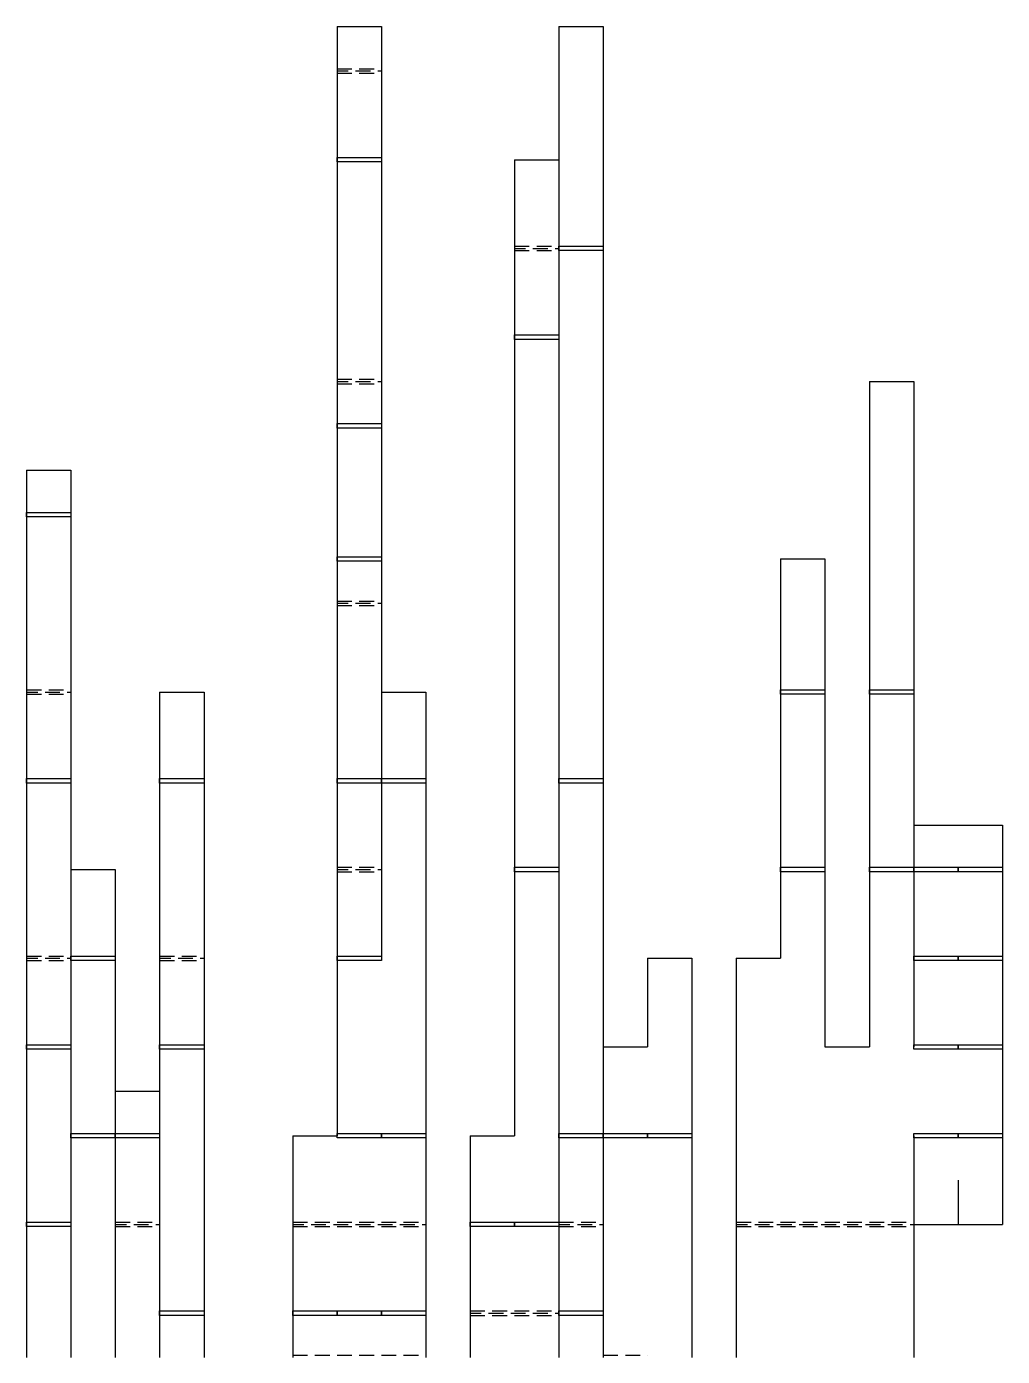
# Model space of a CAD drawing. Header units: millimetres. Extents: x 0 to 98, y 0 to 594.
# Drawn here: x 21.1 to 98.3, y 488.7 to 593.9 of the extents above; entities that cross this region are included whole.
import ezdxf

# ---------------------------------------------------------------- set-up
doc = ezdxf.new("R2010")
doc.units = ezdxf.units.MM
for name, color, linetype in [('CUT', 3, 'CONTINUOUS'), ('MOUNTAIN_FOLD', 1, 'CONTINUOUS'), ('VALLEY_FOLD', 5, 'CONTINUOUS')]:
    doc.layers.add(name, color=color, linetype=linetype)

msp = doc.modelspace()

# ---------------------------------------------------------------- linework, layer by layer
at = {"layer": 'CUT'}
for p, q in [((45.656, 593.944), (49.168, 593.944)), ((45.656, 593.944), (45.656, 590.432)), ((49.168, 593.944), (49.168, 590.432)), ((63.216, 593.944), (66.728, 593.944)), ((63.216, 593.944), (63.216, 590.432)), ((66.728, 593.944), (66.728, 590.432)), ((45.656, 590.432), (45.656, 586.92)), ((49.168, 590.432), (49.168, 586.92)), ((63.216, 590.432), (63.216, 586.92)), ((66.728, 590.432), (66.728, 586.92)), ((45.656, 586.92), (45.656, 583.408)), ((49.168, 586.92), (49.168, 583.408)), ((63.216, 586.92), (63.216, 583.408)), ((66.728, 586.92), (66.728, 583.408)), ((45.656, 583.408), (45.656, 579.896)), ((49.168, 583.408), (49.168, 579.896)), ((59.704, 583.408), (63.216, 583.408)), ((59.704, 583.408), (59.704, 579.896)), ((63.216, 583.408), (63.216, 579.896)), ((66.728, 583.408), (66.728, 579.896)), ((45.656, 579.896), (45.656, 576.384)), ((49.168, 579.896), (49.168, 576.384)), ((59.704, 579.896), (59.704, 576.384)), ((63.216, 579.896), (63.216, 576.384)), ((66.728, 579.896), (66.728, 576.384)), ((45.656, 576.384), (45.656, 572.872)), ((49.168, 576.384), (49.168, 572.872)), ((59.704, 576.384), (59.704, 572.872)), ((63.216, 576.384), (63.216, 572.872)), ((66.728, 576.384), (66.728, 572.872)), ((45.656, 572.872), (45.656, 569.36)), ((49.168, 572.872), (49.168, 569.36)), ((59.704, 572.872), (59.704, 569.36)), ((63.216, 572.872), (63.216, 569.36)), ((66.728, 572.872), (66.728, 569.36)), ((45.656, 569.36), (45.656, 565.848)), ((49.168, 569.36), (49.168, 565.848)), ((59.704, 569.36), (59.704, 565.848)), ((63.216, 569.36), (63.216, 565.848)), ((66.728, 569.36), (66.728, 565.848)), ((45.656, 565.848), (45.656, 562.336)), ((49.168, 565.848), (49.168, 562.336)), ((59.704, 565.848), (59.704, 562.336)), ((63.216, 565.848), (63.216, 562.336)), ((66.728, 565.848), (66.728, 562.336)), ((87.8, 565.848), (91.312, 565.848)), ((87.8, 565.848), (87.8, 562.336)), ((91.312, 565.848), (91.312, 562.336)), ((45.656, 562.336), (45.656, 558.824)), ((49.168, 562.336), (49.168, 558.824)), ((59.704, 562.336), (59.704, 558.824)), ((63.216, 562.336), (63.216, 558.824)), ((66.728, 562.336), (66.728, 558.824)), ((87.8, 562.336), (87.8, 558.824)), ((91.312, 562.336), (91.312, 558.824)), ((21.072, 558.824), (24.584, 558.824)), ((21.072, 558.824), (21.072, 555.312)), ((24.584, 558.824), (24.584, 555.312)), ((45.656, 558.824), (45.656, 555.312)), ((49.168, 558.824), (49.168, 555.312)), ((59.704, 558.824), (59.704, 555.312)), ((63.216, 558.824), (63.216, 555.312)), ((66.728, 558.824), (66.728, 555.312)), ((87.8, 558.824), (87.8, 555.312)), ((91.312, 558.824), (91.312, 555.312)), ((21.072, 555.312), (21.072, 551.8)), ((24.584, 555.312), (24.584, 551.8)), ((45.656, 555.312), (45.656, 551.8)), ((49.168, 555.312), (49.168, 551.8)), ((59.704, 555.312), (59.704, 551.8)), ((63.216, 555.312), (63.216, 551.8)), ((66.728, 555.312), (66.728, 551.8)), ((87.8, 555.312), (87.8, 551.8)), ((91.312, 555.312), (91.312, 551.8)), ((21.072, 551.8), (21.072, 548.288)), ((24.584, 551.8), (24.584, 548.288)), ((45.656, 551.8), (45.656, 548.288)), ((49.168, 551.8), (49.168, 548.288)), ((59.704, 551.8), (59.704, 548.288)), ((63.216, 551.8), (63.216, 548.288)), ((66.728, 551.8), (66.728, 548.288)), ((80.776, 551.8), (80.776, 548.288)), ((80.776, 551.8), (84.288, 551.8)), ((84.288, 551.8), (84.288, 548.288)), ((87.8, 551.8), (87.8, 548.288)), ((91.312, 551.8), (91.312, 548.288)), ((21.072, 548.288), (21.072, 544.776)), ((24.584, 548.288), (24.584, 544.776)), ((45.656, 548.288), (45.656, 544.776)), ((49.168, 548.288), (49.168, 544.776)), ((59.704, 548.288), (59.704, 544.776)), ((63.216, 548.288), (63.216, 544.776)), ((66.728, 548.288), (66.728, 544.776)), ((80.776, 548.288), (80.776, 544.776)), ((84.288, 548.288), (84.288, 544.776)), ((87.8, 548.288), (87.8, 544.776)), ((91.312, 548.288), (91.312, 544.776)), ((21.072, 544.776), (21.072, 541.264)), ((24.584, 544.776), (24.584, 541.264)), ((45.656, 544.776), (45.656, 541.264)), ((49.168, 544.776), (49.168, 541.264)), ((59.704, 544.776), (59.704, 541.264)), ((63.216, 544.776), (63.216, 541.264)), ((66.728, 544.776), (66.728, 541.264)), ((80.776, 544.776), (80.776, 541.264)), ((84.288, 544.776), (84.288, 541.264)), ((87.8, 544.776), (87.8, 541.264)), ((91.312, 544.776), (91.312, 541.264)), ((21.072, 541.264), (21.072, 537.752)), ((24.584, 541.264), (24.584, 537.752)), ((31.608, 541.264), (31.608, 537.752)), ((31.608, 541.264), (35.12, 541.264)), ((35.12, 541.264), (35.12, 537.752)), ((45.656, 541.264), (45.656, 537.752)), ((49.168, 541.264), (49.168, 537.752)), ((49.168, 541.264), (52.68, 541.264)), ((52.68, 541.264), (52.68, 537.752)), ((59.704, 541.264), (59.704, 537.752)), ((63.216, 541.264), (63.216, 537.752)), ((66.728, 541.264), (66.728, 537.752)), ((80.776, 541.264), (80.776, 537.752)), ((84.288, 541.264), (84.288, 537.752)), ((87.8, 541.264), (87.8, 537.752)), ((91.312, 541.264), (91.312, 537.752)), ((21.072, 537.752), (21.072, 534.24)), ((24.584, 537.752), (24.584, 534.24)), ((31.608, 537.752), (31.608, 534.24)), ((35.12, 537.752), (35.12, 534.24)), ((45.656, 537.752), (45.656, 534.24)), ((49.168, 537.752), (49.168, 534.24)), ((52.68, 537.752), (52.68, 534.24)), ((59.704, 537.752), (59.704, 534.24)), ((63.216, 537.752), (63.216, 534.24)), ((66.728, 537.752), (66.728, 534.24)), ((80.776, 537.752), (80.776, 534.24)), ((84.288, 537.752), (84.288, 534.24)), ((87.8, 537.752), (87.8, 534.24)), ((91.312, 537.752), (91.312, 534.24)), ((21.072, 534.24), (21.072, 530.728)), ((24.584, 534.24), (24.584, 530.728)), ((31.608, 534.24), (31.608, 530.728)), ((35.12, 534.24), (35.12, 530.728)), ((45.656, 534.24), (45.656, 530.728)), ((49.168, 534.24), (49.168, 530.728)), ((52.68, 534.24), (52.68, 530.728)), ((59.704, 534.24), (59.704, 530.728)), ((63.216, 534.24), (63.216, 530.728)), ((66.728, 534.24), (66.728, 530.728)), ((80.776, 534.24), (80.776, 530.728)), ((84.288, 534.24), (84.288, 530.728)), ((87.8, 534.24), (87.8, 530.728)), ((91.312, 534.24), (91.312, 530.728)), ((21.072, 530.728), (21.072, 527.216)), ((24.584, 530.728), (24.584, 527.216)), ((31.608, 530.728), (31.608, 527.216)), ((35.12, 530.728), (35.12, 527.216)), ((45.656, 530.728), (45.656, 527.216)), ((49.168, 530.728), (49.168, 527.216)), ((52.68, 530.728), (52.68, 527.216)), ((59.704, 530.728), (59.704, 527.216)), ((63.216, 530.728), (63.216, 527.216)), ((66.728, 530.728), (66.728, 527.216)), ((80.776, 530.728), (80.776, 527.216)), ((84.288, 530.728), (84.288, 527.216)), ((87.8, 530.728), (87.8, 527.216)), ((91.312, 530.728), (91.312, 527.216)), ((91.312, 530.728), (94.824, 530.728)), ((94.824, 530.728), (98.336, 530.728)), ((98.336, 530.728), (98.336, 527.216)), ((21.072, 527.216), (21.072, 523.704)), ((24.584, 527.216), (24.584, 523.704)), ((24.584, 527.216), (28.096, 527.216)), ((28.096, 527.216), (28.096, 523.704)), ((31.608, 527.216), (31.608, 523.704)), ((35.12, 527.216), (35.12, 523.704)), ((45.656, 527.216), (45.656, 523.704)), ((49.168, 527.216), (49.168, 523.704)), ((52.68, 527.216), (52.68, 523.704)), ((59.704, 527.216), (59.704, 523.704)), ((63.216, 527.216), (63.216, 523.704)), ((66.728, 527.216), (66.728, 523.704)), ((80.776, 527.216), (80.776, 523.704)), ((84.288, 527.216), (84.288, 523.704)), ((87.8, 527.216), (87.8, 523.704)), ((91.312, 527.216), (91.312, 523.704)), ((98.336, 527.216), (98.336, 523.704)), ((21.072, 523.704), (21.072, 520.192)), ((24.584, 523.704), (24.584, 520.192)), ((28.096, 523.704), (28.096, 520.192)), ((31.608, 523.704), (31.608, 520.192)), ((35.12, 523.704), (35.12, 520.192)), ((45.656, 523.704), (45.656, 520.192)), ((49.168, 523.704), (49.168, 520.192)), ((52.68, 523.704), (52.68, 520.192)), ((59.704, 523.704), (59.704, 520.192)), ((63.216, 523.704), (63.216, 520.192)), ((66.728, 523.704), (66.728, 520.192)), ((80.776, 523.704), (80.776, 520.192)), ((84.288, 523.704), (84.288, 520.192)), ((87.8, 523.704), (87.8, 520.192)), ((91.312, 523.704), (91.312, 520.192)), ((98.336, 523.704), (98.336, 520.192)), ((21.072, 520.192), (21.072, 516.68)), ((24.584, 520.192), (24.584, 516.68)), ((28.096, 520.192), (28.096, 516.68)), ((31.608, 520.192), (31.608, 516.68)), ((35.12, 520.192), (35.12, 516.68)), ((45.656, 520.192), (45.656, 516.68)), ((52.68, 520.192), (52.68, 516.68)), ((59.704, 520.192), (59.704, 516.68)), ((63.216, 520.192), (63.216, 516.68)), ((66.728, 520.192), (66.728, 516.68)), ((70.24, 520.192), (70.24, 516.68)), ((70.24, 520.192), (73.752, 520.192)), ((73.752, 520.192), (73.752, 516.68)), ((77.264, 520.192), (77.264, 516.68)), ((77.264, 520.192), (80.776, 520.192)), ((84.288, 520.192), (84.288, 516.68)), ((87.8, 520.192), (87.8, 516.68)), ((91.312, 520.192), (91.312, 516.68)), ((98.336, 520.192), (98.336, 516.68)), ((21.072, 516.68), (21.072, 513.168)), ((24.584, 516.68), (24.584, 513.168)), ((28.096, 516.68), (28.096, 513.168)), ((31.608, 516.68), (31.608, 513.168)), ((35.12, 516.68), (35.12, 513.168)), ((45.656, 516.68), (45.656, 513.168)), ((52.68, 516.68), (52.68, 513.168)), ((59.704, 516.68), (59.704, 513.168)), ((63.216, 516.68), (63.216, 513.168)), ((66.728, 516.68), (66.728, 513.168)), ((70.24, 516.68), (70.24, 513.168)), ((73.752, 516.68), (73.752, 513.168)), ((77.264, 516.68), (77.264, 513.168)), ((84.288, 516.68), (84.288, 513.168)), ((87.8, 516.68), (87.8, 513.168)), ((91.312, 516.68), (91.312, 513.168)), ((98.336, 516.68), (98.336, 513.168)), ((21.072, 513.168), (21.072, 509.656)), ((24.584, 513.168), (24.584, 509.656)), ((28.096, 513.168), (28.096, 509.656)), ((31.608, 513.168), (31.608, 509.656)), ((35.12, 513.168), (35.12, 509.656)), ((45.656, 513.168), (45.656, 509.656)), ((52.68, 513.168), (52.68, 509.656)), ((59.704, 513.168), (59.704, 509.656)), ((63.216, 513.168), (63.216, 509.656)), ((66.728, 513.168), (66.728, 509.656)), ((66.728, 513.168), (70.24, 513.168)), ((73.752, 513.168), (73.752, 509.656)), ((77.264, 513.168), (77.264, 509.656)), ((84.288, 513.168), (87.8, 513.168)), ((98.336, 513.168), (98.336, 509.656)), ((21.072, 509.656), (21.072, 506.144)), ((24.584, 509.656), (24.584, 506.144)), ((28.096, 509.656), (28.096, 506.144)), ((28.096, 509.656), (31.608, 509.656)), ((31.608, 509.656), (31.608, 506.144)), ((35.12, 509.656), (35.12, 506.144)), ((45.656, 509.656), (45.656, 506.144)), ((52.68, 509.656), (52.68, 506.144)), ((59.704, 509.656), (59.704, 506.144)), ((63.216, 509.656), (63.216, 506.144)), ((66.728, 509.656), (66.728, 506.144)), ((73.752, 509.656), (73.752, 506.144)), ((77.264, 509.656), (77.264, 506.144)), ((98.336, 509.656), (98.336, 506.144)), ((21.072, 506.144), (21.072, 502.632)), ((24.584, 506.144), (24.584, 502.632)), ((28.096, 506.144), (28.096, 502.632)), ((31.608, 506.144), (31.608, 502.632)), ((35.12, 506.144), (35.12, 502.632)), ((42.144, 506.144), (45.656, 506.144)), ((42.144, 506.144), (42.144, 502.632)), ((52.68, 506.144), (52.68, 502.632)), ((56.192, 506.144), (56.192, 502.632)), ((56.192, 506.144), (59.704, 506.144)), ((63.216, 506.144), (63.216, 502.632)), ((66.728, 506.144), (66.728, 502.632)), ((73.752, 506.144), (73.752, 502.632)), ((77.264, 506.144), (77.264, 502.632)), ((91.312, 506.144), (91.312, 502.632)), ((98.336, 506.144), (98.336, 502.632)), ((21.072, 502.632), (21.072, 499.12)), ((24.584, 502.632), (24.584, 499.12)), ((28.096, 502.632), (28.096, 499.12)), ((31.608, 502.632), (31.608, 499.12)), ((35.12, 502.632), (35.12, 499.12)), ((42.144, 502.632), (42.144, 499.12)), ((52.68, 502.632), (52.68, 499.12)), ((56.192, 502.632), (56.192, 499.12)), ((63.216, 502.632), (63.216, 499.12)), ((66.728, 502.632), (66.728, 499.12)), ((73.752, 502.632), (73.752, 499.12)), ((77.264, 502.632), (77.264, 499.12)), ((91.312, 502.632), (91.312, 499.12)), ((94.824, 502.632), (94.824, 499.12)), ((98.336, 502.632), (98.336, 499.12)), ((21.072, 499.12), (21.072, 495.608)), ((24.584, 499.12), (24.584, 495.608)), ((28.096, 499.12), (28.096, 495.608)), ((31.608, 499.12), (31.608, 495.608)), ((35.12, 499.12), (35.12, 495.608)), ((42.144, 499.12), (42.144, 495.608)), ((52.68, 499.12), (52.68, 495.608)), ((56.192, 499.12), (56.192, 495.608)), ((63.216, 499.12), (63.216, 495.608)), ((66.728, 499.12), (66.728, 495.608)), ((73.752, 499.12), (73.752, 495.608)), ((77.264, 499.12), (77.264, 495.608)), ((91.312, 499.12), (91.312, 495.608)), ((91.312, 499.12), (94.824, 499.12)), ((94.824, 499.12), (98.336, 499.12)), ((21.072, 495.608), (21.072, 492.096)), ((24.584, 495.608), (24.584, 492.096)), ((28.096, 495.608), (28.096, 492.096)), ((31.608, 495.608), (31.608, 492.096)), ((35.12, 495.608), (35.12, 492.096)), ((42.144, 495.608), (42.144, 492.096)), ((52.68, 495.608), (52.68, 492.096)), ((56.192, 495.608), (56.192, 492.096)), ((63.216, 495.608), (63.216, 492.096)), ((66.728, 495.608), (66.728, 492.096)), ((73.752, 495.608), (73.752, 492.096)), ((77.264, 495.608), (77.264, 492.096)), ((91.312, 495.608), (91.312, 492.096)), ((21.072, 492.096), (21.072, 488.584)), ((24.584, 492.096), (24.584, 488.584)), ((28.096, 492.096), (28.096, 488.584)), ((31.608, 492.096), (31.608, 488.584)), ((35.12, 492.096), (35.12, 488.584)), ((42.144, 492.096), (42.144, 488.584)), ((52.68, 492.096), (52.68, 488.584)), ((56.192, 492.096), (56.192, 488.584)), ((63.216, 492.096), (63.216, 488.584)), ((66.728, 492.096), (66.728, 488.584)), ((73.752, 492.096), (73.752, 488.584)), ((77.264, 492.096), (77.264, 488.584)), ((91.312, 492.096), (91.312, 488.584))]:
    msp.add_line(p, q, dxfattribs=at)
at = {"layer": 'MOUNTAIN_FOLD'}
for points in [[(45.656, 583.5836), (49.168, 583.5836), (49.168, 583.2324), (45.656, 583.2324)], [(63.216, 576.5596), (66.728, 576.5596), (66.728, 576.2084), (63.216, 576.2084)], [(59.704, 569.5356), (63.216, 569.5356), (63.216, 569.1844), (59.704, 569.1844)], [(45.656, 562.5116), (49.168, 562.5116), (49.168, 562.1604), (45.656, 562.1604)], [(21.072, 555.4876), (24.584, 555.4876), (24.584, 555.1364), (21.072, 555.1364)], [(45.656, 551.9756), (49.168, 551.9756), (49.168, 551.6244), (45.656, 551.6244)], [(80.776, 541.4396), (84.288, 541.4396), (84.288, 541.0884), (80.776, 541.0884)], [(87.8, 541.4396), (91.312, 541.4396), (91.312, 541.0884), (87.8, 541.0884)], [(21.072, 534.4156), (24.584, 534.4156), (24.584, 534.0644), (21.072, 534.0644)], [(31.608, 534.4156), (35.12, 534.4156), (35.12, 534.0644), (31.608, 534.0644)], [(45.656, 534.4156), (49.168, 534.4156), (49.168, 534.0644), (45.656, 534.0644)], [(49.168, 534.4156), (52.68, 534.4156), (52.68, 534.0644), (49.168, 534.0644)], [(63.216, 534.4156), (66.728, 534.4156), (66.728, 534.0644), (63.216, 534.0644)], [(59.704, 527.3916), (63.216, 527.3916), (63.216, 527.0404), (59.704, 527.0404)], [(80.776, 527.3916), (84.288, 527.3916), (84.288, 527.0404), (80.776, 527.0404)], [(87.8, 527.3916), (91.312, 527.3916), (91.312, 527.0404), (87.8, 527.0404)], [(91.312, 527.3916), (94.824, 527.3916), (94.824, 527.0404), (91.312, 527.0404)], [(94.824, 527.3916), (98.336, 527.3916), (98.336, 527.0404), (94.824, 527.0404)], [(24.584, 520.3676), (28.096, 520.3676), (28.096, 520.0164), (24.584, 520.0164)], [(45.656, 520.3676), (49.168, 520.3676), (49.168, 520.0164), (45.656, 520.0164)], [(91.312, 520.3676), (94.824, 520.3676), (94.824, 520.0164), (91.312, 520.0164)], [(94.824, 520.3676), (98.336, 520.3676), (98.336, 520.0164), (94.824, 520.0164)], [(21.072, 513.3436), (24.584, 513.3436), (24.584, 512.9924), (21.072, 512.9924)], [(31.608, 513.3436), (35.12, 513.3436), (35.12, 512.9924), (31.608, 512.9924)], [(91.312, 513.3436), (94.824, 513.3436), (94.824, 512.9924), (91.312, 512.9924)], [(94.824, 513.3436), (98.336, 513.3436), (98.336, 512.9924), (94.824, 512.9924)], [(24.584, 506.3196), (28.096, 506.3196), (28.096, 505.9684), (24.584, 505.9684)], [(28.096, 506.3196), (31.608, 506.3196), (31.608, 505.9684), (28.096, 505.9684)], [(45.656, 506.3196), (49.168, 506.3196), (49.168, 505.9684), (45.656, 505.9684)], [(49.168, 506.3196), (52.68, 506.3196), (52.68, 505.9684), (49.168, 505.9684)], [(63.216, 506.3196), (66.728, 506.3196), (66.728, 505.9684), (63.216, 505.9684)], [(66.728, 506.3196), (70.24, 506.3196), (70.24, 505.9684), (66.728, 505.9684)], [(70.24, 506.3196), (73.752, 506.3196), (73.752, 505.9684), (70.24, 505.9684)], [(91.312, 506.3196), (94.824, 506.3196), (94.824, 505.9684), (91.312, 505.9684)], [(94.824, 506.3196), (98.336, 506.3196), (98.336, 505.9684), (94.824, 505.9684)], [(21.072, 499.2956), (24.584, 499.2956), (24.584, 498.9444), (21.072, 498.9444)], [(56.192, 499.2956), (59.704, 499.2956), (59.704, 498.9444), (56.192, 498.9444)], [(59.704, 499.2956), (63.216, 499.2956), (63.216, 498.9444), (59.704, 498.9444)], [(31.608, 492.2716), (35.12, 492.2716), (35.12, 491.9204), (31.608, 491.9204)], [(42.144, 492.2716), (45.656, 492.2716), (45.656, 491.9204), (42.144, 491.9204)], [(45.656, 492.2716), (49.168, 492.2716), (49.168, 491.9204), (45.656, 491.9204)], [(49.168, 492.2716), (52.68, 492.2716), (52.68, 491.9204), (49.168, 491.9204)], [(63.216, 492.2716), (66.728, 492.2716), (66.728, 491.9204), (63.216, 491.9204)]]:
    msp.add_lwpolyline(points, close=True, dxfattribs=at)
at = {"layer": 'VALLEY_FOLD'}
for p, q in [((45.656, 590.6076), (46.8267, 590.6076)), ((47.412, 590.6076), (48.5827, 590.6076)), ((49.168, 590.6076), (49.168, 590.6076)), ((45.656, 590.432), (46.534, 590.432)), ((45.656, 590.2564), (46.8267, 590.2564)), ((47.1193, 590.432), (48.29, 590.432)), ((47.412, 590.2564), (48.5827, 590.2564)), ((48.8753, 590.432), (49.168, 590.432)), ((49.168, 590.2564), (49.168, 590.2564)), ((59.704, 576.5596), (60.8747, 576.5596)), ((59.704, 576.384), (60.582, 576.384)), ((59.704, 576.2084), (60.8747, 576.2084)), ((61.1673, 576.384), (62.338, 576.384)), ((61.46, 576.5596), (62.6307, 576.5596)), ((61.46, 576.2084), (62.6307, 576.2084)), ((62.9233, 576.384), (63.216, 576.384)), ((63.216, 576.5596), (63.216, 576.5596)), ((63.216, 576.2084), (63.216, 576.2084)), ((45.656, 566.0236), (46.8267, 566.0236)), ((45.656, 565.848), (46.534, 565.848)), ((45.656, 565.6724), (46.8267, 565.6724)), ((47.1193, 565.848), (48.29, 565.848)), ((47.412, 566.0236), (48.5827, 566.0236)), ((47.412, 565.6724), (48.5827, 565.6724)), ((48.8753, 565.848), (49.168, 565.848)), ((49.168, 566.0236), (49.168, 566.0236)), ((49.168, 565.6724), (49.168, 565.6724)), ((45.656, 548.4636), (46.8267, 548.4636)), ((45.656, 548.288), (46.534, 548.288)), ((45.656, 548.1124), (46.8267, 548.1124)), ((47.1193, 548.288), (48.29, 548.288)), ((47.412, 548.4636), (48.5827, 548.4636)), ((47.412, 548.1124), (48.5827, 548.1124)), ((48.8753, 548.288), (49.168, 548.288)), ((49.168, 548.4636), (49.168, 548.4636)), ((49.168, 548.1124), (49.168, 548.1124)), ((21.072, 541.4396), (22.2427, 541.4396)), ((21.072, 541.264), (21.95, 541.264)), ((22.5353, 541.264), (23.706, 541.264)), ((22.828, 541.4396), (23.9987, 541.4396)), ((24.2913, 541.264), (24.584, 541.264)), ((24.584, 541.4396), (24.584, 541.4396)), ((21.072, 541.0884), (22.2427, 541.0884)), ((22.828, 541.0884), (23.9987, 541.0884)), ((24.584, 541.0884), (24.584, 541.0884)), ((45.656, 527.3916), (46.8267, 527.3916)), ((45.656, 527.216), (46.534, 527.216)), ((45.656, 527.0404), (46.8267, 527.0404)), ((47.1193, 527.216), (48.29, 527.216)), ((47.412, 527.3916), (48.5827, 527.3916)), ((47.412, 527.0404), (48.5827, 527.0404)), ((48.8753, 527.216), (49.168, 527.216)), ((49.168, 527.3916), (49.168, 527.3916)), ((49.168, 527.0404), (49.168, 527.0404)), ((21.072, 520.3676), (22.2427, 520.3676)), ((21.072, 520.192), (21.95, 520.192)), ((22.5353, 520.192), (23.706, 520.192)), ((22.828, 520.3676), (23.9987, 520.3676)), ((24.2913, 520.192), (24.584, 520.192)), ((24.584, 520.3676), (24.584, 520.3676)), ((31.608, 520.3676), (32.7787, 520.3676)), ((31.608, 520.192), (32.486, 520.192)), ((33.0713, 520.192), (34.242, 520.192)), ((33.364, 520.3676), (34.5347, 520.3676)), ((34.8273, 520.192), (35.12, 520.192)), ((21.072, 520.0164), (22.2427, 520.0164)), ((22.828, 520.0164), (23.9987, 520.0164)), ((24.584, 520.0164), (24.584, 520.0164)), ((31.608, 520.0164), (32.7787, 520.0164)), ((33.364, 520.0164), (34.5347, 520.0164)), ((28.096, 499.2956), (29.2667, 499.2956)), ((28.096, 499.12), (28.974, 499.12)), ((29.5593, 499.12), (30.73, 499.12)), ((29.852, 499.2956), (31.0227, 499.2956)), ((31.3153, 499.12), (31.608, 499.12)), ((31.608, 499.2956), (31.608, 499.2956)), ((42.144, 499.2956), (43.3147, 499.2956)), ((42.144, 499.12), (43.022, 499.12)), ((43.6073, 499.12), (44.778, 499.12)), ((43.9, 499.2956), (45.0707, 499.2956)), ((45.3633, 499.12), (45.656, 499.12)), ((45.656, 499.2956), (45.656, 499.2956)), ((45.656, 499.2956), (46.8267, 499.2956)), ((45.656, 499.12), (46.534, 499.12)), ((47.1193, 499.12), (48.29, 499.12)), ((47.412, 499.2956), (48.5827, 499.2956)), ((48.8753, 499.12), (49.168, 499.12)), ((49.168, 499.2956), (50.3387, 499.2956)), ((49.168, 499.2956), (49.168, 499.2956)), ((49.168, 499.12), (50.046, 499.12)), ((50.6313, 499.12), (51.802, 499.12)), ((50.924, 499.2956), (52.0947, 499.2956)), ((52.3873, 499.12), (52.68, 499.12)), ((52.68, 499.2956), (52.68, 499.2956)), ((63.216, 499.2956), (64.3867, 499.2956)), ((63.216, 499.12), (64.094, 499.12)), ((64.6793, 499.12), (65.85, 499.12)), ((64.972, 499.2956), (66.1427, 499.2956)), ((66.4353, 499.12), (66.728, 499.12)), ((77.264, 499.2956), (78.4347, 499.2956)), ((77.264, 499.12), (78.142, 499.12)), ((78.7273, 499.12), (79.898, 499.12)), ((79.02, 499.2956), (80.1907, 499.2956)), ((80.4833, 499.12), (80.776, 499.12)), ((80.776, 499.2956), (80.776, 499.2956)), ((80.776, 499.2956), (81.9467, 499.2956)), ((80.776, 499.12), (81.654, 499.12)), ((82.2393, 499.12), (83.41, 499.12)), ((82.532, 499.2956), (83.7027, 499.2956)), ((83.9953, 499.12), (84.288, 499.12)), ((84.288, 499.2956), (85.4587, 499.2956)), ((84.288, 499.2956), (84.288, 499.2956)), ((84.288, 499.12), (85.166, 499.12)), ((85.7513, 499.12), (86.922, 499.12)), ((86.044, 499.2956), (87.2147, 499.2956)), ((87.5073, 499.12), (87.8, 499.12)), ((87.8, 499.2956), (88.9707, 499.2956)), ((87.8, 499.2956), (87.8, 499.2956)), ((87.8, 499.12), (88.678, 499.12)), ((89.2633, 499.12), (90.434, 499.12)), ((89.556, 499.2956), (90.7267, 499.2956)), ((91.0193, 499.12), (91.312, 499.12)), ((91.312, 499.2956), (91.312, 499.2956)), ((28.096, 498.9444), (29.2667, 498.9444)), ((29.852, 498.9444), (31.0227, 498.9444)), ((31.608, 498.9444), (31.608, 498.9444)), ((42.144, 498.9444), (43.3147, 498.9444)), ((43.9, 498.9444), (45.0707, 498.9444)), ((45.656, 498.9444), (46.8267, 498.9444)), ((45.656, 498.9444), (45.656, 498.9444)), ((47.412, 498.9444), (48.5827, 498.9444)), ((49.168, 498.9444), (50.3387, 498.9444)), ((49.168, 498.9444), (49.168, 498.9444)), ((50.924, 498.9444), (52.0947, 498.9444)), ((52.68, 498.9444), (52.68, 498.9444)), ((63.216, 498.9444), (64.3867, 498.9444)), ((64.972, 498.9444), (66.1427, 498.9444)), ((77.264, 498.9444), (78.4347, 498.9444)), ((79.02, 498.9444), (80.1907, 498.9444)), ((80.776, 498.9444), (81.9467, 498.9444)), ((80.776, 498.9444), (80.776, 498.9444)), ((82.532, 498.9444), (83.7027, 498.9444)), ((84.288, 498.9444), (84.288, 498.9444)), ((84.288, 498.9444), (85.4587, 498.9444)), ((86.044, 498.9444), (87.2147, 498.9444)), ((87.8, 498.9444), (87.8, 498.9444)), ((87.8, 498.9444), (88.9707, 498.9444)), ((89.556, 498.9444), (90.7267, 498.9444)), ((91.312, 498.9444), (91.312, 498.9444)), ((56.192, 492.2716), (57.3627, 492.2716)), ((56.192, 492.096), (57.07, 492.096)), ((56.192, 491.9204), (57.3627, 491.9204)), ((57.6553, 492.096), (58.826, 492.096)), ((57.948, 492.2716), (59.1187, 492.2716)), ((57.948, 491.9204), (59.1187, 491.9204)), ((59.4113, 492.096), (59.704, 492.096)), ((59.704, 492.2716), (59.704, 492.2716)), ((59.704, 492.2716), (60.8747, 492.2716)), ((59.704, 492.096), (60.582, 492.096)), ((59.704, 491.9204), (60.8747, 491.9204)), ((59.704, 491.9204), (59.704, 491.9204)), ((61.1673, 492.096), (62.338, 492.096)), ((61.46, 492.2716), (62.6307, 492.2716)), ((61.46, 491.9204), (62.6307, 491.9204)), ((62.9233, 492.096), (63.216, 492.096)), ((63.216, 492.2716), (63.216, 492.2716)), ((63.216, 491.9204), (63.216, 491.9204)), ((42.144, 488.7596), (43.3147, 488.7596)), ((43.9, 488.7596), (45.0707, 488.7596)), ((45.656, 488.7596), (45.656, 488.7596)), ((45.656, 488.7596), (46.8267, 488.7596)), ((47.412, 488.7596), (48.5827, 488.7596)), ((49.168, 488.7596), (49.168, 488.7596)), ((49.168, 488.7596), (50.3387, 488.7596)), ((50.924, 488.7596), (52.0947, 488.7596)), ((52.68, 488.7596), (52.68, 488.7596)), ((66.728, 488.7596), (67.8987, 488.7596)), ((68.484, 488.7596), (69.6547, 488.7596)), ((70.24, 488.7596), (70.24, 488.7596))]:
    msp.add_line(p, q, dxfattribs=at)

doc.saveas('drawing.dxf')
